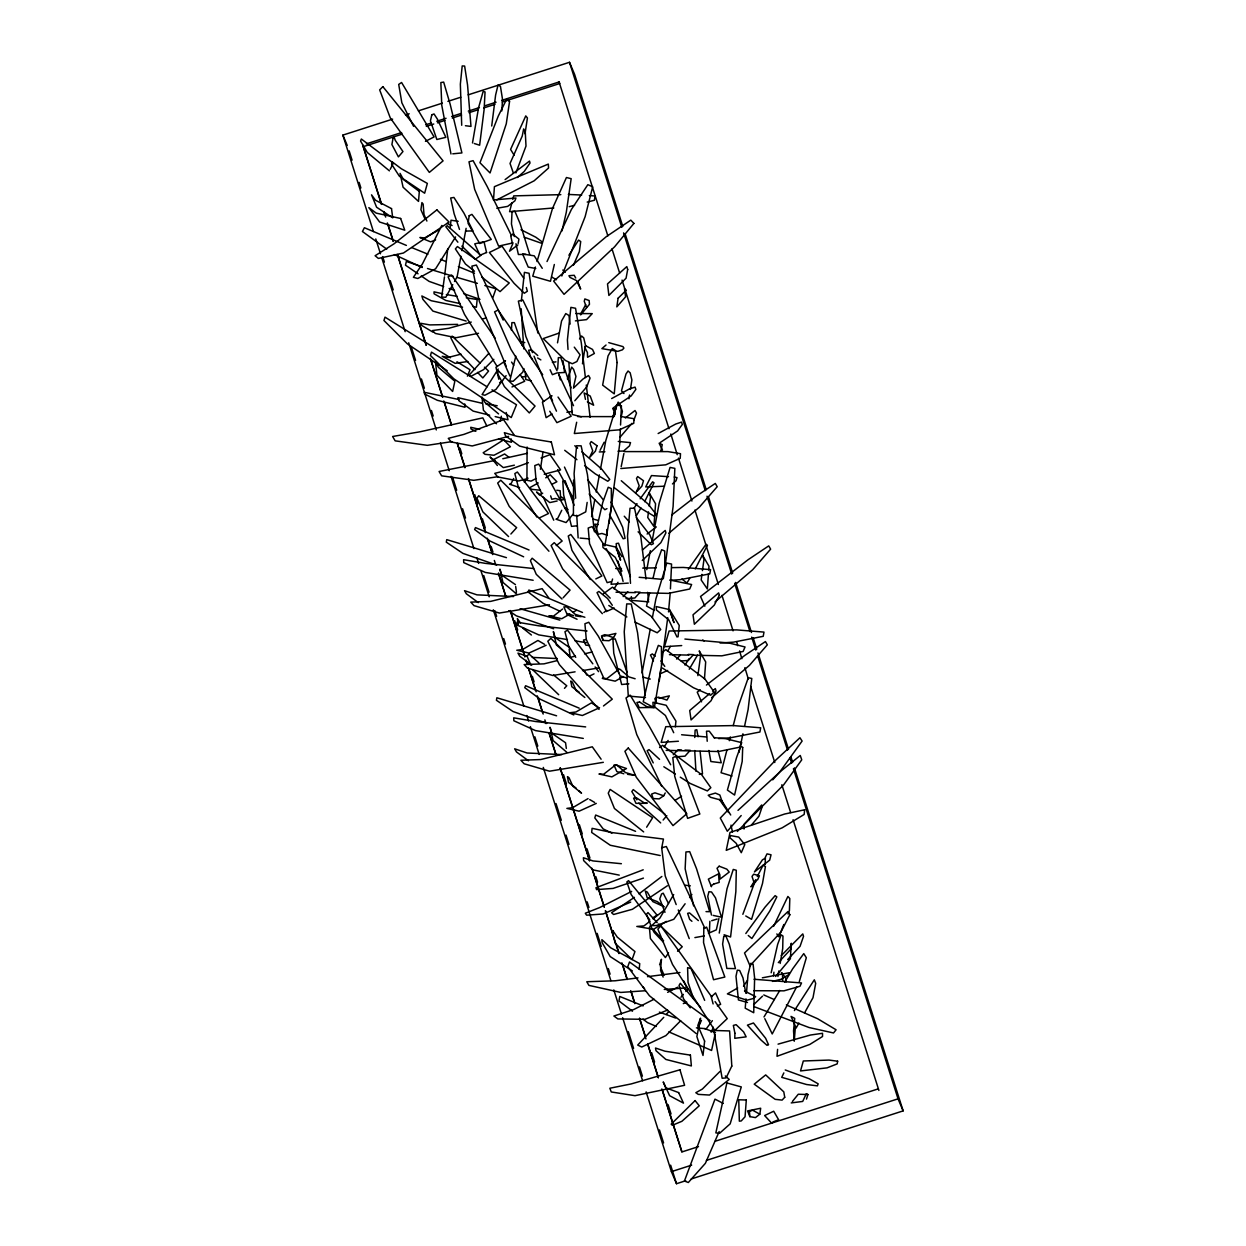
<?xml version="1.0" encoding="UTF-8"?>
<svg xmlns="http://www.w3.org/2000/svg" width="1246" height="1246" viewBox="0 0 1246 1246"><rect width="100%" height="100%" fill="white"/><g stroke="black" fill="none" stroke-linecap="round" stroke-linejoin="round"><path stroke-width="1.5" d="M527.089 447.018L526.933 480.302L531.045 481.112L535.967 478.573M573.596 480.146L573.409 515.299L577.521 516.109L585.729 511.872L587.162 502.418M765.169 864.194L765.387 857.139L767.022 853.868L771.04 854.787L769.685 860.145L754.437 871.935L762.396 859.88L765.278 858.183M744.033 829.026L744.205 824.104L761.695 804.978L761.945 807.424L758.985 816.13L751.431 825.039M709.862 921.261L709.395 932.195L708.46 933.316L716.325 929.843L718.911 918.489M620.383 428.826L619.683 444.09L609.092 523.195M620.555 425.011L621.427 405.916L616.645 404.95L605.774 440.695L600.463 469.197M670.239 592.691L668.51 611.879M670.426 588.875L671.563 564.064L666.781 563.083L655.91 598.843L652.359 617.845M694.754 737.507L695.143 730.14L696.81 729.735L698.056 736.807M511.436 330.252L511.872 322.652L514.364 322.636L522.292 345.594M557.694 369.034L558.348 357.649L560.84 357.633L571.042 387.895M501.827 110.91L502.527 99.431L500.456 86.363L498.011 85.117L495.612 95.039L491.718 126.002M493.525 199.765L494.413 186.666L548.333 164.083L548.552 168.023L534.145 180.81L496.796 199.89M708.444 573.814L707.354 588.953L701.171 579.951L701.934 574.359M708.709 570.014L708.99 566.229L702.526 555.202L703.974 559.438L702.448 570.621M704.457 678.961L705.688 661.922L699.24 650.895L700.688 655.131L697.869 675.644M794.232 1041.251L795.431 1026.315L791.039 1016.409L794.699 1018.371L793.546 1030.894L794.123 1039.522M745.996 998.887L745.217 1008.185L753.721 1012.733L754.624 978.032L753.098 964.186L750.808 963.314L748.005 974.715L746.447 993.311M777.597 1049.35L777.006 1056.281L809.807 1044.444L822.547 1036.485L822.516 1033.292L810.414 1035.037L778.049 1044.148M639.214 969.341L639.728 963.641L610.696 947.801L601.911 939.655L602.083 942.537L610.197 956.57L632.376 970.93M678.042 636.846L679.241 625.445L669.46 609.59L656.221 606.568L656.408 609.948L668.728 619.823L676.999 637.018M675.348 726.839L675.939 721.138L666.158 705.283L652.935 702.261L653.106 705.641L665.426 715.5L673.712 732.71M773.548 975.82L773.922 972.207M521.342 301.096L524.41 272.36L529.083 273.279L537.805 333.009M444.729 275.101L447.766 248.608M450.149 227.784L451.021 220.215L458.185 221.336M665.099 566.354L673.105 506.546L674.849 468.371L670.068 467.406L659.196 503.15L652.11 541.153M659.212 681.344L660.769 669.772M661.533 663.978L667.747 617.673M648.512 511.904L647.749 517.495L653.932 526.497L655.567 503.773L649.104 492.746L650.552 496.983L649.275 506.312M444.479 276.924L441.691 297.078L445.788 297.28L452.765 284.633M759.826 1114.189L760.683 1108.239L747.584 1110.918L749.843 1116.634L755.465 1117.6L759.826 1114.189L752.631 1110.202L749.422 1111.448L749.843 1116.634M540.406 469.306L542.96 452.282M582.489 363.832L585.433 344.986L583.704 337.837L581.586 335.999L579.53 339.005M628.95 398.813L629.542 395.044M630.429 389.406L631.893 379.983L630.18 372.834L628.062 370.997L625.99 374.002L621.474 390.886L623.966 393.534M518.18 243.437L518.928 239.076L512.651 234.092L510.751 236.024L512.604 244.154L509.489 251.24L517.931 244.886M604.824 545.982L611.443 507.044L611.303 488.541L608.219 487.248L602.737 502.527L595.728 532.4M663.293 578.767L664.866 569.5L664.725 550.997L661.642 549.704L656.159 564.983L653.091 578.051M777.909 976.506L778.875 970.914M780.152 963.47L782.706 948.564L782.971 936.042L781.164 934.827L777.644 944.406L771.165 972.799M472.499 142.947L478.573 107.686L483.152 91.441L485.052 91.955L484.133 109.383L479.632 145.221L474.274 143.508M719.238 933.067L727.025 888.725L733.255 869.428L736.293 870.269L735.856 891.653L730.577 936.992L724.097 934.749M557.507 342.837L561.557 320.985L565.777 313.571L568.939 315.487L570.138 324.085M460.927 256.255L457.142 276.737L454.51 281.471M461.97 250.664L466.113 228.329M591.585 516.716L594.778 499.615M596.195 492.014L599.388 474.897M646.783 569.671L650.334 550.67M642.064 672.965L650.225 629.246M661.642 848.215L663.448 839.056L612.565 832.655L592.084 828.341L591.663 832.453L610.322 845.271L660.193 855.535M576.664 422.254L574.328 433.53L619.246 429.839L633.747 423.313L634.027 418.703L621.52 416.616M621.193 466.643L623.903 453.482M738.987 752.397L742.943 733.801M744.532 726.356L748.098 709.613L751.79 678.478L748.285 677.731L738.099 706.794L733.224 725.639M500.222 421.35L501.328 416.226M715.079 1034.336L711.575 1050.456L668.837 1031.875M573.627 386.696L575.932 376.37L573.612 369.408L571.68 367.103L567.382 378.986M614.356 416.055L615.072 412.815M621.256 416.538L622.408 411.367L620.087 404.405L618.156 402.1L612.721 417.285M660.832 451.052L662.265 444.588L659.15 443.249L662.514 450.164M515.813 356.154L509.77 381.042L513.165 381.276L522.759 372.165L523.943 368.614M554.33 264.495L550.467 281.285L532.758 276.191L535.422 267.033M562.024 230.899L566.307 212.225L571.166 178.676L566.432 177.524L552.523 208.394L537.026 261.535M649.587 592.987L646.518 606.054L654.446 610.4M726.901 750.123L721.06 772.722L732.009 776.04M729.331 740.7L730.312 736.931M511.888 202.911L509.567 211.68L553.785 207.957M512.807 199.391L513.726 195.887L560.825 194.641M799.247 981.817L806.333 957.738L803.763 953.626L792.612 968.89L784.715 982.16M612.58 579.016L611.038 584.249L628.28 583.112M806.489 1099.097L807.953 1094.549L806.318 1093.661L802.704 1101.433L791.226 1102.912M659.586 964.918L661.455 959.295L660.536 970.276L663.137 977.098M492.777 297.825L495.97 288.807L484.819 285.536M742.85 914.315L755.668 879.692M525.033 133.789L527.416 117.949L525.765 115.894L510.58 149.427L514.115 155.158M515.906 172.914L525.999 146.062L525.282 132.092L523.663 128.914L522.214 136.11L510.035 163.444L513.43 173.225M633.871 420.151L636.519 413.08L635.024 410.526L625.336 417.955M561.837 275.989L585.153 216.602L592.675 186.822L587.847 184.673L571.384 209.499L547.01 261.535M783.812 924.548L778.89 936.836L776.85 933.939M788.017 914.019L789.419 910.515L789.808 898.553L787.893 896.466L773.579 926.385M467.406 376.167L470.022 369.751L456.955 361.776M580.371 314.506L585.698 304.647M573.409 265.242L579.359 251.599L580.714 241.568L578.565 240.073L568.908 255.259M719.176 1131.555L705.376 1163.328L688.322 1182.501L684.428 1181.021L714.986 1099.143L723.272 1103.426M711.139 1032.202L713.366 1027.265M698.321 1027.171L701.451 1020.381M635.974 492.559L639.182 485.815L636.488 478.464L637.672 476.564L643.497 480.722L641.861 486.174L637.158 491.282M783.843 1072.915L781.725 1077.338L806.645 1084.534L817.407 1085.858L818.155 1083.818L809.246 1078.756L785.245 1069.971M513.663 478.495L511.234 483.339L509.567 484.227L519.613 487.56M561.759 510.268L557.71 518.336L556.043 519.208L566.089 522.557L573.051 514.224M441.878 225.433L422.456 263.856L413.392 277.313L417.815 278.497L435.617 268.778L455.584 236.927M390.216 169.3L393.347 163.101L361.34 139.022L360.561 141.063L367.305 152.464L389.422 170.858M600.074 450.32L604.185 442.205M757.303 876.499L763.035 865.316L765.433 866.484L762.49 883.476L751.572 919.314L745.762 915.981M796.646 986.863L772.224 1033.946L764.81 1018.667M613.546 637.64L604.855 634.666L601.491 635.943L603.033 640.413L609.06 640.724L613.546 637.64L615.898 633.42L603.827 636.223M663.682 795.789L654.975 792.814L651.627 794.076L653.169 798.561L659.181 798.873L663.682 795.789L665.239 792.97M796.085 1028.121L798.904 1023.044M804.542 1012.905L812.999 997.703L815.694 983.359L814.323 979.823L794.418 1010.584M673.697 894.55L659.944 918.006L651.705 925.653L656.377 925.544L673.821 919.268L685.113 903.771M636.301 515.844L640.942 507.963M644.649 501.671L654.01 482.794L652.593 481.828L640.164 498.805M689.723 578.3L686.951 583.019L681.92 579.047M695.299 568.846L707.432 545.25L706.015 544.284L688.29 569.344M689.209 669.258L697.558 655.085M498.213 369.034L482.093 394.577L484.896 395.247L495.908 389.468L506.11 375.638M614.091 588.844L618 582.303M667.513 651.3L670.441 646.394M664.211 746.993L668.121 740.436M764 1016.97L779.778 990.445M753.877 882.043L752.023 876.436L753.674 874.194L759.437 875.782L757.693 879.645L753.877 882.043L750.964 886.856L755.901 881.545M646.643 827.188L652.593 817.75L610.135 789.419L608.25 793.172L614.434 808.483L643.668 831.907M633.809 508.508L636.986 503.649M684.989 665.037L689.225 658.558M668.526 952.879L665.395 957.551L650.396 938.534L649.431 927.678L650.412 925.56L654.181 932.444L663.028 941.774M743.504 986.256L747.444 980.368M689.614 897.572L691.873 894.472M745.824 933.503L765.091 907.088L775.137 895.64L776.834 896.886L769.857 910.919L751.883 938.503L748.254 935.497M712.385 1020.661L706.311 1028.744L696.405 1027.857M580.761 314.817L589.467 304.32L589.14 300.535L584.826 298.931L584.265 301.298L586.508 307.466M792.394 1101.464L798.265 1094.237L807.953 1094.549M775.619 976.475L790.369 958.75L791.288 943.238L791.039 948.954L778.314 962.66M524.255 482L527.728 477.841M663.137 820.024L666.812 815.678M663.76 1017.328L637.718 1045.067L641.752 1047.029L665.878 1035.613L680.674 1020.739M666.221 1014.462L668.666 1011.596M680.939 997.252L683.384 994.386M685.845 991.52L688.29 988.654M574.795 400.776L586.726 386.914L590.059 378.099L588.548 375.529L582.957 379.064L573.409 388.176M620.072 437.159L632.002 423.297M488.744 353.428L468.932 375.373L471.004 376.292L483.479 369.688L493.821 359.331M741.199 815.538L727.321 831.253L720.297 818.046L774.623 761.15L799.948 737.757L802.113 741.059L780.276 771.274L772.707 779.84M510.891 534.02L516.654 527.65L478.729 495.752L476.969 498.198L482.841 511.857L508.57 536.574M563.161 597.753L570.076 590.106L532.151 558.208L530.391 560.653L536.263 574.313L561.993 599.03M564.469 688.337L566.774 685.783L553.598 675.005M787.69 959.591L800.072 946.29L803.53 936.307L802.782 933.908L781.304 955.557M623.156 596.585L627.859 591.679M676.578 659.041L680.098 655.365M673.276 754.733L677.98 749.827L681.484 749.967M737.305 831.456L783.687 784.793L801.754 759.811L800.259 755.481L780.479 771.445L738.006 810.367M720.11 1071.295L702.386 1089.051L695.813 1092.711L698.29 1094.377L709.504 1095.047L729.206 1079.425L725.312 1075.952M677.575 951.274L682.247 946.726L658.62 924.049M753.581 1004.759L762.521 996.161M642.282 560.513L660.863 542.664L665.925 532.821L665.224 530.438L642.438 549.938M712.525 691.063L715.344 688.571L716.061 690.969L710.999 700.797L691.078 719.923L689.708 710.5L709.706 693.555M517.292 177.524L524.239 171.465L530.033 163.024L529.503 161.077L505.113 179.595M672.466 483.931L676.002 480.831L676.999 477.623L674.211 477.047M606.023 345.033L601.911 348.615L617.876 351.341L622.408 349.815L623.888 348.101L622.969 346.606L608.764 342.634M668.837 533.272L699.317 507.215L717.198 486.703L715.313 483.432L694.614 497.294L671.625 515.065M715.002 601.943L752.74 569.671L770.62 549.159L768.735 545.888L748.036 559.75L700.532 596.491L704.862 606.163M711.715 697.62L749.453 665.364L767.318 644.836L765.433 641.565L744.734 655.443L706.435 685.066M650.007 921.215L643.964 925.918L636.799 926.448L653.574 929.282L666.345 921.37M653.029 918.847L663.62 910.608M647.11 534.036L656.299 526.918M562.6 609.045L553.473 616.116L548.832 615.867L561.775 618.717L569.858 614.091M619.06 669.149L606.911 678.572L602.254 678.322L615.197 681.173L623.28 676.547M700.299 689.801L697.23 692.169L701.56 701.856M556.277 545.561L562.164 541.013L500.783 480.224L497.684 483.074L509.225 506.421L548.941 551.23M603.827 612.549L606.771 610.275M603.469 705.968L612.284 699.162L550.903 638.373L547.819 641.223L559.345 664.57L599.061 709.379M634.416 897.354L611.584 912.711L613.577 914.502L632.423 909.269L667.404 885.75M638.996 893.865L661.86 876.468M603.375 593.781L612.487 587.178L651.456 616.505L660.723 629.542L657.203 632.781L635.071 622.143M662.872 651.845L665.909 649.633L704.893 678.961L714.145 691.997L710.625 695.237L693.43 687.73L662.218 667.934M659.57 747.522L662.607 745.326L701.591 774.654L710.843 787.69L707.339 790.93L690.128 783.407L680.269 777.161M538.225 482.95L529.659 487.731L531.497 489.32L540.468 490.254M545.717 477.841L550.202 474.773L556.884 481.75L551.962 484.305M613.811 407.489L631.161 395.932L635.865 389.422L635.024 387.117L629.308 389.017L611.661 398.549M660.287 442.486L677.622 430.914L682.341 424.419L681.5 422.114L675.768 424.014L658.137 433.53M675.02 800.415L681.546 796.241M499.646 382.678L502.605 380.824M552.04 413.952L546.122 417.675L542.431 402.24L551.962 395.714L550.156 396.944L556.479 411.164M652.655 917.928L657.047 915.156L628.545 880.642L626.847 881.981L631.161 894.55L649.711 919.782M588.05 798.593L572.677 807.673L566.883 808.389L579.094 811.193L596.273 803.405M573.098 612.238L576.337 610.384M737.679 988L727.384 993.887L747.008 1000.211L753.316 998.498L755.652 996.66L744.501 990.975M437.829 230.526L424.621 237.908L419.902 237.488L430.649 241.849L435.617 239.871M606.958 508.648L604.871 509.723L589.124 493.977M425.447 141.343L434.091 136.92L401.586 82.501L398.704 84.417L401.851 102.795L413.594 126.313M654.088 999.214L633.762 1009.525L613.904 1016.02L617.845 1018.932L644.976 1019.337L667.622 1010.039M667.638 992.33L677.808 987.175M631.66 891.404L599.715 907.54L585.309 913.225L586.601 915.187L603.126 913.972L630.694 902.088M514.364 465.179L503.322 467.608L490.052 457.017L492.855 459.899L504.63 453.98L509.1 457.438M542.695 493.198L539.331 494.88L536.528 491.999L549.798 502.59L557.164 500.985M539.347 517.931L548.458 513.523L517.37 472.016L514.832 473.589L518.523 487.84L536.808 517.043M595.806 578.923L601.88 575.979L570.808 534.472L568.254 536.045L571.961 550.296L590.23 579.499M589.467 676.08L594.03 673.868M717.338 1005.896L720.64 1004.307L715.562 992.953L711.279 996.831L713.117 1003.933M546.137 645.257L528.958 653.044L516.763 650.241L522.541 649.524L537.929 640.46L544.502 644.307M599.56 707.712L582.38 715.5L570.185 712.696L575.979 711.98L591.352 702.915L597.924 706.762M512.013 386.961L524.691 381.26L520.314 374.859M614.231 608.017L606.335 611.552L597.036 592.613L598.89 591.476L607.503 598.469L612.316 605.291M659.757 674.008L667.654 670.473M683.306 1003.606L686.795 1002.173M643.216 869.801L595.946 887.759L596.585 889.613L613.079 888.414L643.434 878.103M528.382 462.702L510.346 469.399L494.755 473.355L497.761 476.969L518.679 480.956L527.79 478.557M541.013 458.014L550.031 454.665L560.575 469.913L544.191 474.228M559.158 333.056L543.209 338.569L565.279 360.374L572.288 363.754L576.914 361.511L580.06 354.814L574.266 347.151M373.426 231.538L342.868 135.113L392.615 119.133M405.511 114.99L409.202 113.807M418.407 110.847L442.361 103.138M447.89 101.362L460.786 97.219M468.153 94.852L569.5 62.3L574.593 74.355L622.782 226.414M366.386 143.866L401.586 132.559M425.665 124.818L431.225 123.043M436.785 121.251L446.052 118.277M451.613 116.485L460.88 113.511M468.294 111.128L479.414 107.561M484.959 105.77L496.079 102.203M501.64 100.412L559.08 81.956L559.75 83.529L502.309 101.985M381.478 204.406L362.679 145.066L363.334 146.639L402.24 134.132M426.334 126.391L433.748 124.008M437.455 122.824L444.869 120.441M452.282 118.059L461.534 115.084M468.948 112.701L478.215 109.726M483.775 107.935L494.896 104.368M698.492 1146.616L681.827 1151.974L661.844 1088.926M715.173 1141.258L878.228 1088.879M646.129 1091.901L671.407 1171.645L691.67 1165.135M706.42 1160.4L898.039 1098.832L903.132 1110.887L691.25 1178.965M671.407 1171.645L676.5 1183.7L685.721 1180.741M711.668 920.716L717.104 919.05M471.253 322.075L448.747 328.305L432.533 330.548L435.259 333.43L456.052 337.728L478.526 333.289M482.498 318.96L486.252 317.917M508.633 436.349L472.203 445.959L451.301 441.972L448.28 438.358L463.87 434.402L503.555 419.668L514.1 434.916M461.004 354.144L448.264 357.446L442.205 356.325L455.164 363.349L467.904 361.496M610.633 581.742L607.16 582.645L589.56 543.692L588.205 528.039L592.068 526.591L604.279 545.281M569.173 206.665L574.577 205.294M587.193 202.086L594.389 200.263L595.058 195.996L589.327 195.575M772.473 981.412L781.413 979.185L788.765 974.59L789.123 972.768L762.35 977.814M556.884 660.676L544.004 663.853L524.177 664.57L527.447 668.09L552.803 675.503L575.076 671.828M569.78 657.483L575.309 656.128M584.53 653.854L591.897 652.032M658.978 698.29L669.32 695.875L666.968 700.096L658.277 697.121L654.913 698.399L656.455 702.869L655.521 699.084M513.056 242.877L498.618 246.116L474.664 189.345L468.994 161.809L473.091 160.656L487.139 186.402L511.499 235.665M495.223 460.413L439.09 471.486L441.629 475.832L473.807 480.317L498.384 476.626M502.792 458.73L527.401 453.279M560.84 500.176L564.516 499.366L561.541 497.061M699.333 774.389L702.51 773.766L700.096 751.354M694.894 937.599L704.286 935.902M496.827 208.284L507.667 206.384L514.894 200.855L515.969 198.021L493.432 199.967M586.134 639.556L583.486 640.023L585.838 645.179L589.592 645.49M549.486 604.777L499.381 613.048L474.025 605.634L470.754 602.114L490.581 601.397L542.15 588.657L548.785 597.971M582.505 670.613L599.201 667.856M603.329 762.318L549.517 771.196L524.161 763.782L520.89 760.262L540.702 759.546L592.286 746.806L601.117 759.219M552.399 362.399L555.95 361.838M451.909 441.629L427.331 445.32L395.153 440.85L392.615 436.489L420.369 431.723L482.809 417.862L486.812 425.961M522.23 376.993L525.874 376.463M566.883 412.255L572.35 411.445M637.999 977.876L615.119 980.789L586.773 981.739L588.906 985.384L620.773 992.439L645.366 990.741M647.531 976.662L679.927 972.519M575.403 320.876L586.555 319.63L592.239 313.634L575.854 313.54M452.796 153.819L461.908 152.931L450.195 104.353L443.669 82.096L440.85 82.563L441.769 105.303L450.974 153.99M576.914 525.843L571.525 526.357L563.644 495.005L562.787 481.143L565.092 480.738L574.079 505.253M628.841 683.805L621.645 684.506L619.792 677.123M620.804 468.527L665.722 464.836L680.223 458.31L680.503 453.7L667.996 451.613L624.293 451.597M626.068 598.656L634.868 598.002L640.101 592.177L634.853 591.959M681.25 660.972L688.29 660.458L693.524 654.633L688.275 654.415M676.204 756.805L684.989 756.151L690.237 750.326L684.989 750.108M664.274 989.433L686.967 987.876L683.852 981.054M670.441 580.309L680.02 579.686L709.799 573.861L710.563 569.64L683.322 567.444L671.719 567.631M681.702 645.568L664.461 646.705L669.086 631.006L736.744 629.9L763.985 632.096L763.222 636.317L733.442 642.142L720.032 643.029M678.4 741.245L661.159 742.398L665.785 726.683L733.442 725.593L760.683 727.789L759.92 732.009L730.14 737.819L718.646 738.582M646.767 803.327L635.958 803.327L633.607 798.172L636.254 797.705L644.073 802.736L647.188 802.954M599.248 451.94L604.871 451.722M618 451.223L623.623 451.005L629.526 445.834L630.523 442.626L618.265 441.442M664.476 486.22L645.724 486.937L651.471 475.567L668.526 476.673M568.347 194.438L581.68 195.03M465.615 231.071L472.966 230.915L463.964 213.144L453.918 197.444L450.678 197.989L454.105 213.658L459.509 229.42M457.687 324.381L429.792 324.91L420.541 323.259L421.896 325.549L433.032 332.184M525.905 254.386L518.398 254.511L515.953 243.733M615.664 568.55L621.458 568.456M642.718 568.098L656.253 567.88M577.817 416.6L613.92 416.616M753.768 990.71L783.983 990.835L799.979 986.271L801.536 982.954L754.064 979.263M666.423 989.776L671.796 989.838M706.015 911.62L709.722 911.683L696.545 868.758L689.692 851.657L685.939 851.953L685.144 868.805L693.617 905.873M616.022 592.224L635.413 592.644M639.307 592.738L668.401 593.376L689.692 589.015L691.623 584.514L669.803 580.029M669.445 654.68L688.851 655.1M692.729 655.194L721.823 655.832L743.114 651.471L745.046 646.97L728.972 642.998L684.911 639.058M666.143 750.357L718.521 751.525L739.812 747.164L741.759 742.663L725.67 738.691L714.176 737.663M513.508 596.538L476.953 594.856L464.54 590.666L466.331 593.766L478.339 602.643M532.307 657.405L557.32 658.558M561.712 754.593L527.089 753.005L514.66 748.799L516.467 751.914L528.46 760.792M580.06 538.085L589.623 538.911M648.792 601.865L631.566 600.37L631.333 596.6M630.196 696.234L645.49 697.558M639.151 577.287L662.14 579.343M681.609 734.751L706.513 736.978M621.38 863.712L592.94 860.924L583.377 857.746L583.673 860.612L593.003 869.91L619.262 875.128M533.615 568.55L485.488 563.379L463.59 559.688L463.746 562.616L485.317 572.428L533.163 580.262M587.037 631.006L538.911 625.835L517.012 622.143L517.168 625.071L538.739 634.884L567.444 639.587M585.667 726.901L535.609 721.527L513.71 717.836L513.866 720.764L535.437 730.577L583.284 738.411M465.412 125.721L470.988 126.407L467.546 84.946L464.633 66.054L462.204 65.945L460.35 84.183L461.705 125.27M684.973 885.174L690.346 885.844M556.791 490.254L560.155 490.706L560.762 500.176L555.467 498.478L551.76 499.257L550.639 495.877M598.22 524.582L594.856 524.13L598.236 534.238L601.943 533.475L607.238 535.173L606.864 529.488M575.559 615.898L581.15 616.708M627.548 774.311L633.139 775.137M446.348 294.57L457.22 296.314M466.284 297.778L477.156 299.523L476.408 307.232L472.826 306.438M575.107 640.833L586.586 642.718M520.968 341.934L524.768 342.557M481.937 403.221L457.889 397.676L459.058 400.869L473.153 411.102L489.678 415.214M485.753 403.844L497.216 405.76M535.749 268.482L528.226 267.096L522.604 253.982L534.238 255.835L542.259 268.311M458.917 399.53L424.279 392.288L424.528 393.97L437.33 400.293L465.007 407.255L464.727 403.938M462.562 307.155L431.209 300.722L421.864 295.956L422.861 299.289L432.907 311.079L466.16 321.063M713.117 915.389L721.481 917.196L715.515 897.852L711.528 891.98L708.927 891.715L707.759 896.372L711.45 915.031M442.813 293.791L434.013 291.844L434.075 293.791L445.928 300.488L460.272 303.65M621.91 556.65L616.038 547.134L602.799 544.113L602.986 547.492L615.306 557.367L621.925 571.12M479.71 429.356L470.739 427.285L471.004 428.967L475.801 431.334M495.176 416.585L508.025 419.793L506.219 412.488M498.571 439.013L511.483 442.252L511.203 438.935M593.018 519.068L598.376 520.454M643.138 677.217L650.287 679.054M531.185 380.887L525.765 379.469L525.267 371.822M581.275 416.834L572.241 414.466L568.892 362.866M747.491 1002.485L738.426 999.946L735.997 976.257L737.289 970.151L739.657 970.447L743.005 977.97L745.762 993.062M506.452 557.647L446.753 539.643L446.302 542.15L462.92 553.38L496.64 565.077M520.08 608.749L559.875 620.103M556.588 715.796L496.874 697.776L496.422 700.283L513.04 711.528L546.76 723.225M453.217 276.269L427.487 268.513M456.939 277.36L477.389 283.356M584.888 617.253L575.341 614.403L566.743 606.927L563.846 606.895L566.696 613.406L573.69 615.633M635.133 678.759L628.763 676.858L620.165 669.382L617.268 669.351L620.119 675.862L627.112 678.089M635.008 775.401L625.461 772.551L616.863 765.075L613.982 765.044L616.817 771.554L623.81 773.782M422.207 266.753L406.352 261.473L405.48 265.18L418.095 273.824M526.84 656.112L517.962 653.122L519.753 656.221L531.762 665.099M553.613 628.778L516.342 615.836L508.789 610.727M443.654 286.518L429.122 281.394L421.241 275.989M449.105 288.449L454.541 290.38M463.621 293.589L479.975 299.367M659.368 1012.11L675.659 1018.044M704.597 1028.589L715.453 1032.545M635.569 831.331L595.666 815.04L594.809 817.906L603.173 828.902L611.864 833.169M754.079 1006.659L809.028 1027.514L833.512 1032.965L836.082 1029.772L817.641 1018.745L786.366 1004.93M540.857 359.907L537.649 357.976M446.971 223.47L452.08 225.526M643.138 1005.911L619.76 996.473L618.997 1000.99L632.485 1011.222M406.383 245.415L364.393 227.722L362.43 231.522L386.743 249.107M411.756 247.596L427.892 254.184M440.43 259.308L445.819 261.504M458.357 266.628L474.477 273.201M529.067 550.016L475.458 527.588L474.633 529.519L489.818 540.92L523.647 556.806M582.489 612.471L528.88 590.043L528.055 591.975L543.24 603.375L560.155 611.319M579.203 708.164L525.594 685.736L524.753 687.667L539.954 699.068L573.783 714.939M524.317 237.238L541.247 243.157L542.103 241.833L535.842 237.238L521.015 229.731M615.804 409.591L612.674 408.252L615.275 413.906M656.377 1026.455L647.484 1022.577L642.983 1019.166M763.782 994.931L774.218 999.541M664.305 906.854L652.779 901.59L647.313 892.089L645.288 891.077L647.204 897.759L657.234 901.59L662.888 905.795M394.343 254.589L422.207 267.516M566.93 614.496L577.069 619.262M564.921 507.87L568.02 509.521M551.729 277.095L556.51 279.68M587.364 401.835L593.641 405.215L590.215 396.041L584.125 392.957L585.464 399.39M589.701 799.558L594.622 802.44M450.413 357.789L384.998 317.138L383.955 320.502L407.333 343.803L447.221 370.732M487.077 386.805L431.474 352.135L430.431 355.499L453.809 378.784L511.249 417.566L516.498 404.748L491.983 389.796M608.796 605.478L626.863 616.941M663.838 766.757L675.348 774.046M698.383 920.607L689.505 912.897L687.636 913.349L689.645 919.33L691.919 921.292M702.728 639.961L704.13 640.942M515.439 584.623L501.702 575.122L499.942 569.126L502.932 582.396L516.701 594.14M568.861 647.079L555.124 637.578L553.364 631.582L556.355 644.852L570.123 656.595L569.111 648.979M710.158 1020.63L629.51 961.99L627.766 966.725L649.4 995.71L696.14 1033.541M522.931 627.657L525.952 629.915M579.374 692.371L571.805 686.717L570.777 681.017L572.366 682.107L576.15 690.502L584.841 697.48M576.073 788.064L568.519 782.41L567.475 776.694L569.064 777.8L572.849 786.195L581.539 793.157L578.814 790.618M614.247 487.653L641.737 508.866L654.259 516.249L656.237 514.442L648.247 504.178L621.271 480.722M564.718 450.304L576.929 459.727M584.576 465.615L595.277 473.869L607.783 481.252L609.761 479.445L601.771 469.181L581.898 451.893M665.348 814.541L633.264 789.606L631.831 791.553L636.862 799.807M474.492 271.223L465.459 264.012L455.382 248.904L457.422 246.537L509.256 282.967L500.067 291.626L482.015 277.219M522.728 628.046L531.419 635.024M655.194 656.268L652.312 653.932L650.459 655.069L653.449 660.894M498.571 413.906L484.865 402.302L481.984 397.116L483.432 410.277L496.5 423.78M566.821 752.288L553.053 740.529L550.062 727.259L551.838 733.271L565.559 742.756L566.323 748.472M574.795 445.725L577.63 448.186M562.803 270.055L565.263 272.22M537.774 355.546L531.481 349.924L528.678 350.204L530.469 356.745L532.54 359.16M538.973 663.012L528.849 653.901L527.105 656.346L530.765 664.881M638.855 803.109L660.692 822.921M684.054 988.094L686.92 990.71M480.24 363.209L452.111 336.109L450.912 338.04L457.905 351.606L474.944 369.626M484.414 367.149L488.572 371.074L482.825 377.943L477.576 372.398M532.961 670.005L558.706 694.723M457.874 242.191L445.834 226.741L447.205 225.697L480.909 255.352L475.271 259.23L461.892 246.116M610.213 598.142L554.205 542.68L551.106 545.53L562.647 568.877L602.363 613.686M657.218 922.71L647.951 912.57L646.425 914.455L651.315 926.37M653.293 929.485L663.62 940.808M642.905 986.832L644.54 988.639M624.246 516.202L629.292 521.887M638.108 531.808L651.346 544.72L653.434 543.645L649.836 534.955L636.317 517.557M700.641 1007.531L680.347 983.281L679.039 985.43L683.602 998.934L690.206 1007.827M492.855 459.899L497.403 465.521M728.505 812.501L719.3 799.278M587.582 479.663L603.36 499.958M714.643 738.286L709.27 731.153L706.498 731.215L707.214 741.261M592.831 663.822L567.506 630.165L564.952 631.722L568.659 645.989L575.761 657.343M595.136 666.953L598.578 671.656M711.778 996.971L660.863 925.887L657.872 929.111L672.513 964.451L714.815 1030.442L727.228 1018.621L715.079 1001.613M660.925 660.925L664.772 666.376M659.555 759.344L649.026 749.625L647.157 750.762L653.247 762.895M542.695 374.703L498.073 310.036L494.569 311.858L511 349.41L543.645 401.492M558.037 397.069L571.166 416.242L556.9 422.659L549.766 411.258M495.129 338.118L451.597 275.039L448.093 276.861L464.524 314.413L497.17 366.511M511.561 362.088L513.741 365.28M523.741 278.232L502.076 246.21L489.382 252.471L514.1 283.34L524.301 293.262L527.338 291.252L526.31 287.53M730.717 814.993L721.465 800.244L710.5 797.284L708.195 795.228L715.391 793.095L719.861 795.026L722.82 803.623M583.891 670.332L586.928 675.192M573.892 499.21L557.616 469.649M606.132 548.614L620.944 575.263M567.506 512.807L548.084 477.841L538.646 464.135L534.783 465.583L536.138 481.236L541.745 493.634M670.66 764.764L649.306 726.402L630.133 695.128L626.006 697.978L636.753 734.564L661.766 786.304M617.642 670.94L598.205 635.99L588.766 622.268L584.919 623.732L586.274 639.385L603.874 678.338M575.714 278.014L574.188 275.288L568.939 275.709L569.92 277.375L576.446 280.552L580.652 289.056L577.988 282.126M609.481 514.707L623.156 538.77L625.087 538.319L622.673 527.276L610.945 502.06M668.479 903.459L663.199 893.18L661.564 893.989L659.773 898.911L664.99 912.321M557.055 370.794L522.853 300.052L518.367 301.111L525.843 336.451L532.525 352.602M558.706 374.283L573.518 405.682M503.182 320.097L476.377 265.055L471.891 266.114L479.367 301.454L506.11 366.028M564.469 467.063L573.845 487.233M550.109 369.782L552.383 374.688L556.993 372.928L564.563 372.476L563.052 360.733M704.66 1000.367L691.078 968.64L687.59 967.659L688.041 982.409L693.415 998.42M704.878 928.317L666.345 846.517L661.673 847.763L665.193 875.922L676.189 904.58M543.349 497.17L553.738 520.189M520.454 623.016L517.355 618.561L518.383 624.262M426.895 221.056L424.029 214.592L423.142 204.079L421.927 202.584L420.914 209.717L425.198 219.405M510.003 376.167L503.68 361.947L505.487 360.717L495.955 367.259L498.821 379.251M660.333 966.631L664.102 975.213M342.868 135.113L347.245 145.455M534.02 356.185L552.57 401.025M678.26 909.954L689.24 938.612M669.46 609.59L673.993 622.626L671.189 614.543M616.038 547.134L620.57 560.17L617.767 552.087M625.134 233.827L706.248 489.709M708.6 497.123L732.695 573.16M735.623 582.427L751.494 632.485M753.254 638.061L756.789 649.182M757.957 652.888L788.516 749.313M790.867 756.727L792.643 762.287M794.403 767.848L903.132 1110.887M569.5 62.3L621.801 227.333M623.576 232.893L705.267 490.628M707.027 496.204L731.714 574.079M734.642 583.346L749.936 631.551M751.696 637.127L755.808 650.101M757.568 655.661L787.55 750.232M789.886 757.646L791.662 763.206M793.422 768.766L898.039 1098.832M559.08 81.956L607.861 235.868M611.988 248.857L619.62 272.967M622.05 280.085L668.993 428.733M670.831 433.997L677.217 454.681M678.478 458.107L691.919 501.048M694.925 510.035L718.366 584.499M721.964 595.339L733.053 630.85M736.666 641.69L737.757 645.693M739.594 650.957L741.868 658.667M744.89 667.654L748.332 679.07M750.684 686.484L774.794 762.505M781.834 784.762L790.665 812.579M793.079 819.712L878.897 1090.437M630.414 576.898L618.514 543.194L616.209 543.599L616.645 550.53M627.127 672.591L615.213 638.871L612.923 639.276L613.764 653.153L618.857 673.432M460.039 448.264L461.814 453.824M474.742 494.615L477.67 503.882M482.373 518.725L485.317 527.993M491.189 546.542L492.964 552.103M514.707 620.71L517.651 629.978M532.338 676.344L534.098 681.905M563.488 774.623L566.432 783.89M579.359 824.696L582.303 833.963M587.006 848.791L589.934 858.073M595.822 876.608L597.582 882.184M651.658 1052.777L654.586 1062.044M668.105 1104.704L671.049 1113.971M363.334 146.639L381.556 204.11M383.908 211.54L385.668 217.1M388.02 224.514L393.315 241.21M398.019 256.037L426.225 345.049M430.929 359.876L442.688 396.976M444.448 402.536L451.504 424.793M457.375 443.327L465.023 467.437M468.543 478.557L485.582 532.338M487.934 539.752L492.637 554.595M498.525 573.129L506.156 597.239M510.86 612.082L524.971 656.58M526.139 660.287L527.323 663.993M529.083 669.554L536.138 691.81M537.898 697.371L543.194 714.067M549.065 732.601L556.121 754.858M560.233 767.848L589.623 860.565M592.566 869.833L604.31 906.917M605.494 910.624L613.125 934.734M616.661 945.854L619.013 953.283M622.533 964.404L627.236 979.231M631.348 992.221L634.884 1003.342M639.572 1018.184L645.459 1036.719M647.811 1044.132L658.386 1077.525M662.498 1090.499L681.905 1151.693M383.83 211.82L385.014 215.527M387.366 222.941L393.238 241.49M397.349 254.464L426.148 345.329M430.259 358.318L442.61 397.256M443.778 400.963L451.426 425.073M457.298 443.623L464.945 467.717M468.465 478.853L485.519 532.618M487.279 538.194L491.983 553.022M494.335 560.435L495.503 564.142M498.447 573.425L506.078 597.519M510.206 610.509L524.893 656.86M526.061 660.582L527.245 664.289M528.413 667.996L535.469 690.237M537.228 695.813L542.524 712.494M544.876 719.908L546.06 723.63M548.988 732.897L556.043 755.154M560.155 768.128L589.545 860.846M591.897 868.26L604.232 907.197M605.416 910.919L618.935 953.564M621.879 962.831L627.159 979.527M630.694 990.648L634.806 1003.637M639.51 1018.465L645.973 1038.868M647.733 1044.428L658.309 1077.806M349.145 150.875L352.073 160.158M359.128 182.399L360.888 187.959M382.647 256.567L384.407 262.127M390.278 280.677L393.222 289.944M411.445 347.432L415.557 360.406M421.428 378.955L424.372 388.222M431.428 410.479L433.187 416.039M452.578 477.234L456.69 490.208M462.578 508.757L465.506 518.025M483.728 575.496L489.024 592.193M494.896 610.727L496.656 616.303M503.711 638.544L505.471 644.104M534.861 736.822L537.805 746.089M556.012 803.577L561.307 820.273M566.011 835.1L568.955 844.367M587.162 901.855L588.937 907.415M597.161 933.379L601.273 946.353M608.328 968.609L610.088 974.17M628.311 1031.657L633.591 1048.338M639.478 1066.888L642.406 1076.155M659.461 1129.92L663.573 1142.909M670.628 1165.15L676.5 1183.7M375.778 238.952L380.482 253.779M381.665 257.486L405.168 331.67M408.704 342.79L436.318 429.932M440.43 442.922L449.245 470.739M451.005 476.299L473.932 548.614M476.875 557.881L478.635 563.441M480.987 570.855L489.211 596.818M493.323 609.808L523.896 706.217M526.824 715.5L528.584 721.06M530.36 726.62L539.175 754.437M543.287 767.411L610.867 980.649M613.811 989.916L621.458 1014.026M622.626 1017.733L642.609 1080.78M529.659 254.324L520.127 223.657L514.91 211.322L512.044 211.602L511.452 223.969L514.318 236.538M717.945 750.528L721.263 762.786L710.859 761.524L708.865 750.466M617.985 561.152L623.093 581.43M602.098 636.628L603.033 640.413M558.987 374.439L560.295 379.843M730.997 825.117L732.477 832.094M515.688 586.523L516.451 592.239M645.989 579.001L640.865 537.057L634.541 508.275L630.024 508.228L627.517 536.123L630.507 583.362M647.624 592.333L648.559 599.965M645.257 695.657L637.563 632.75L631.239 603.967L626.722 603.921L624.23 631.815L628.28 696.062M594.435 531.793L587.442 474.601L581.119 445.819L576.602 445.772L574.095 473.667L575.652 498.229M585.386 377.491L581.368 343.366L575.559 308.276L570.886 307.357L567.413 339.924L568.02 349.487M586.29 385.076L590.09 417.285M786.226 981.786L785.852 978.048L781.398 972.565L782.441 973.593L782.737 981.303M521.186 308.759L523.787 348.896M576.727 515.237L578.144 537.914M694.707 750.528L695.938 771.227M703.834 928.208L703.554 942.599L713.553 979.745L724.845 977.051L706.622 927.117L703.834 928.208M734.906 1033.23L734.782 1038.307L746.152 1036.843L743.582 1031.859L736.121 1024.679L733.349 1025.411L734.906 1033.23M742.694 747.413L742.195 761.415L734.579 795.057L727.399 790.073L736.511 757.724L740.622 746.385L742.694 747.413M435.508 362.119L436.957 375.28L452.641 391.478L454.852 381.229L438.39 367.305L435.508 362.119M746.307 1100.016L745.061 1116.743L741.245 1120.933L739.345 1121.182L738.753 1099.782L746.307 1100.016M419.326 191.448L418.516 201.4L403.065 187.196L400.059 173.35L403.455 179.549L419.326 191.448M617.082 362.524L614.247 393.876L602.643 385.123L608.017 355.982L612.253 348.553L615.415 350.484L617.082 362.524M804.651 809.775L804.168 814.448L782.114 827.858L726.231 850.348L730 832.453L784.7 814.012L804.651 809.775M704.613 1041.126L703.009 1055.471L696.872 1036.547L700.548 1018.169L697.807 1025.474L704.613 1041.126M469.181 215.714L468.075 223.377L479.741 243.515L491.282 239.434L471.923 214.374L469.181 215.714M509.552 101.565L506.281 123.79L490.052 172.96L479.959 162.743L498.275 116.08L506.639 99.197L509.552 101.565M618.094 298.23L616.817 306.874L625.585 296.844L624.495 288.776L626.302 290.162L618.094 298.23M723.755 936.431L722.618 944.141L726.839 968.438L735.452 968.625L729.237 944.079L725.951 936.151L723.755 936.431M392.023 161.746L391.618 164.27L399.436 176.293L424.652 193.208L427.347 183.411L401.321 168.74L392.023 161.746M661.564 665.193L654.306 707.837L643.216 701.747L652.857 660.66L658.34 645.381L661.424 646.69L661.564 665.193M837.655 1061.203L837.203 1063.897L827.048 1067.853L800.524 1070.937L803.312 1060.985L829.011 1060.081L837.655 1061.203M393.051 138.181L391.898 144.536L398.409 156.887L402.956 151.56L395.262 140.331L394.001 136.686L393.051 138.181M627.688 269.51L626.068 278.201L608.889 295.427L607.503 283.901L626.816 266.597L627.688 269.51M612.83 930.637L612.425 932.74L615.275 943.331L632.08 959.607L634.946 951.57L617.268 937.101L612.83 930.637M726.901 1082.961L715.843 1132.879L719.549 1133.315L730.156 1123.861L741.292 1086.917L726.901 1082.961M431.817 114.803L430.431 120.878L436.848 139.505L445.866 137.325L437.299 118.977L434.029 113.947L431.817 114.803M730.483 835.583L729.845 837.67L736.184 843.308L741.277 852.685L744.781 844.617L738.707 837.078L730.483 835.583M597.021 445.725L595.386 451.177L589.514 457.562L592.722 450.818L590.012 443.467L591.196 441.567L597.021 445.725M731.807 1066.093L726.075 1077.93L722.135 1078.242L713.833 1030.458L729.611 1030.94L731.807 1066.093M719.363 595.277L714.285 605.12L694.365 624.246L693.01 614.808L718.646 592.894L719.363 595.277M789.871 914.735L780.962 931.915L749.999 965.759L744.532 952.988L787.986 911.511L789.871 914.735M498.587 371.106L497.372 373.037L504.381 386.587L529.301 412.94L535.048 406.071L498.587 371.106M633.903 223.408L614.558 246.833L564.049 294.336L553.645 281.082L606.241 236.693L630.803 220.137L633.903 223.408M784.731 1097.274L782.099 1100.109L775.168 1099.33L754.235 1084.176L765.698 1074.909L783.796 1091.87L784.731 1097.274M695.097 1100.576L671.189 1124.126L672.326 1125.294L681.874 1121.307L699.255 1105.794L695.097 1100.576M382.865 86.644L379.672 89.883L390.278 117.903L429.34 172.4L443.078 160.874L382.865 86.644M628.264 748.036L624.916 751.291L636.285 777.224L673.011 825.6L686.795 813.731L628.264 748.036M719.176 866.204L717.026 868.291L719.861 874.77L720.001 879.115L729.221 872.044L726.807 869.132L719.176 866.204M773.423 1121.774L771.788 1123.331L764.639 1115.544L773.688 1111.23L778.641 1119.749L773.423 1121.774M436.894 209.858L393.923 243.905L375.093 255.742L378.395 258.42L403.424 253.031L449.058 222.053L436.894 209.858M615.773 764.826L603.609 774.264L598.952 774.015L611.895 776.865L626.458 768.533L615.773 764.826M586.259 346.061L584.717 347.229L587.411 352.509L587.551 357.291L594.373 353.459L592.52 349.425L586.259 346.061M713.74 884.037L711.295 885.735L711.482 886.716L708.367 879.146L718.506 873.851L719.191 882.417L713.74 884.037M503.727 439.776L483.183 452.734L485.021 454.323L493.992 455.257L510.408 446.753L503.727 439.776M768.471 1044.615L767.006 1045.332L761.026 1040.036L747.413 1025.162L753.456 1022.982L765.62 1038.261L768.471 1044.615M675.924 756.26L672.824 757.661L674.756 776.46L687.636 818.357L699.847 814.027L684.147 772.941L675.924 756.26M486.563 252.502L480.66 254.963L479.508 254.386L474.742 243.858L483.993 241.708L486.563 252.502M679.958 1069.8L631.255 1083.911L609.839 1088.241L611.272 1091.963L634.993 1095.686L684.599 1085.297L679.958 1069.8M639.556 702.012L636.908 702.479L639.26 707.635L653.605 707.494L647.375 707.058L639.556 702.012M690.409 1055.128L664.943 1051.188L655.505 1048.026L656.003 1050.69L665.862 1059.443L691.374 1065.937L690.409 1055.128M551.324 442.019L516.95 436.318L504.365 432.674L505.533 435.866L519.629 446.099L554.501 454.79L551.324 442.019M400.651 218.471L376.23 213.128L368.847 207.615L379.625 222.006L404.763 230.199L400.651 218.471M678.649 1092.602L665.691 1087.742L663.23 1081.933L669.616 1095.686L683.478 1103.131L678.649 1092.602M391.524 208.612L375.498 200.232L371.542 194.828L376.604 207.241L392.708 217.816L391.524 208.612"/></g></svg>
